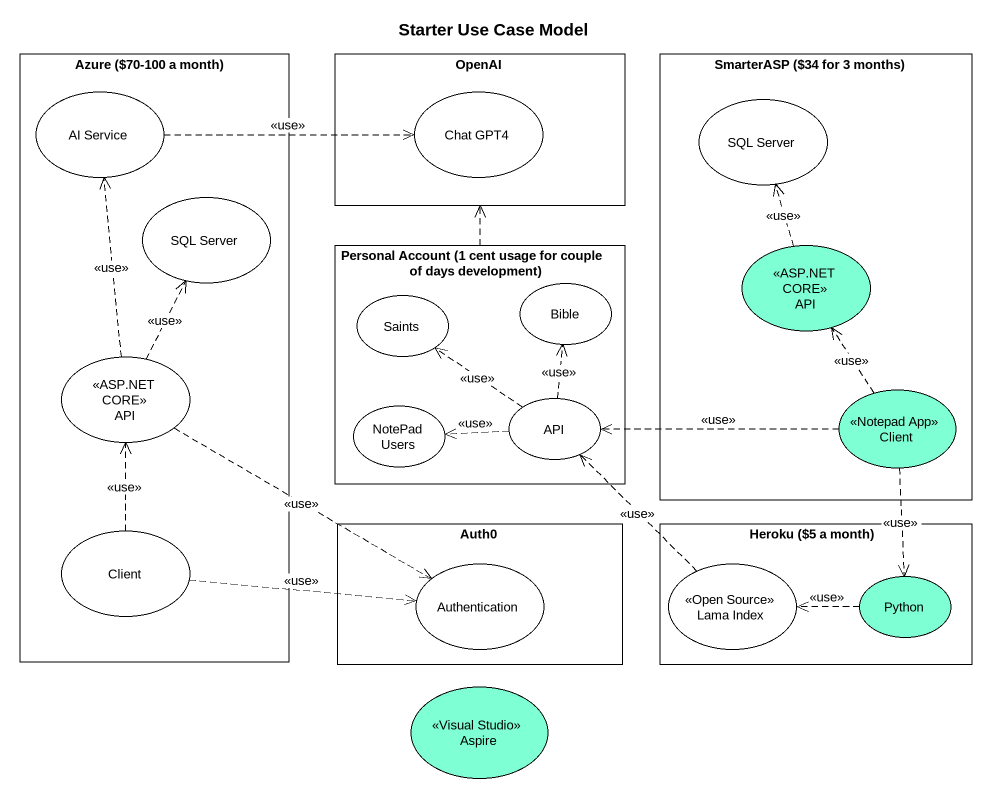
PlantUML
@startuml
title Starter Use Case Model
rectangle "Azure (~$70-100 a month)" as Azure_70_100_a_month {
  usecase "AI Service" as AI_Service
  usecase "SQL Server" as SQL_Server_2
  usecase "API" as API_2 <<ASP.NET CORE>>
  usecase "Client" as Client_2
}
rectangle OpenAI {
  usecase "Chat GPT4" as Chat_GPT4
}
rectangle "SmarterASP (~$34 for 3 months)" as SmarterASP_34_for_3_months {
  usecase "SQL Server" as SQL_Server
  usecase API <<ASP.NET CORE>> #7FFFD4
  usecase Client <<Notepad App>> #7FFFD4
}
rectangle "Personal Account (1 cent usage for couple of days development)" as Personal_Account_1_cent {
  usecase Saints
  usecase Bible
  usecase "NotePad Users" as NotePad_Users
  usecase "API" as API_3
}
rectangle Auth0 {
  usecase Authentication
}
rectangle "Heroku (~$5 a month)" as Heroku_5_a_month {
  usecase "Lama Index" as Lama_Index <<Open Source>>
  usecase Python #7FFFD4
}
usecase Aspire <<Visual Studio>> #7FFFD4
AI_Service .right.> Chat_GPT4 : <<use>>
Personal_Account_1_cent .up.> OpenAI
API .up.> SQL_Server : <<use>>
API_2 .up.> AI_Service : <<use>>
API_2 .up.> SQL_Server_2 : <<use>>
API_2 .right.> Authentication : <<use>>
API_3 .up.> Saints : <<use>>
API_3 .up.> Bible : <<use>>
API_3 .left.> NotePad_Users : <<use>>
Client .up.> API : <<use>>
Client .left.> API_3 : <<use>>
Client ..> Python : <<use>>
Client_2 .up.> API_2 : <<use>>
Client_2 .right.> Authentication : <<use>>
Lama_Index .up.> API_3 : <<use>>
Python .left.> Lama_Index : <<use>>
@enduml
